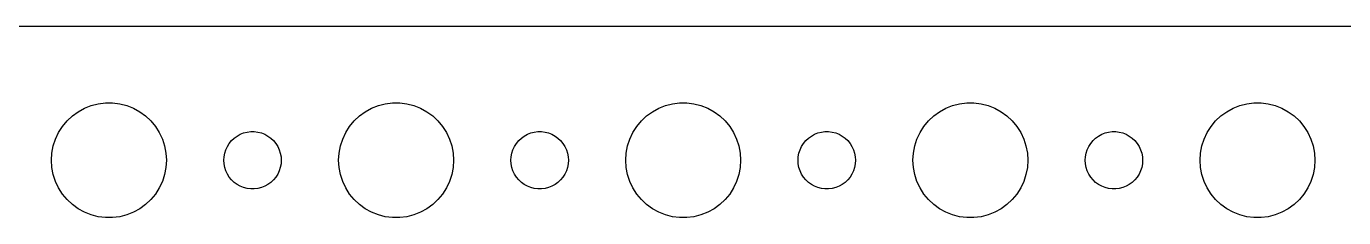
# Model space of a CAD drawing. Header units: metres. Extents: x -134 to 134, y 518 to 1078.
# Drawn here: x -71.8 to -3, y 840 to 850 of the extents above; entities that cross this region are included whole.
import ezdxf

# ---------------------------------------------------------------- set-up
doc = ezdxf.new("R2010")
doc.units = ezdxf.units.M

msp = doc.modelspace()

# ---------------------------------------------------------------- linework, layer by layer
for p, q in [((129.814, 849.99), (-129.814, 849.99)), ((-68.7773, 845.714), (-68.427, 845.853)), ((-68.427, 845.853), (-68.0621, 845.947)), ((-68.0621, 845.947), (-67.6884, 845.994)), ((-67.6884, 845.994), (-67.3116, 845.994)), ((-67.3116, 845.994), (-66.9379, 845.947)), ((-66.9379, 845.947), (-66.573, 845.853)), ((-66.573, 845.853), (-66.2227, 845.714)), ((-53.7773, 845.714), (-53.427, 845.853)), ((-53.427, 845.853), (-53.0621, 845.947)), ((-53.0621, 845.947), (-52.6884, 845.994)), ((-52.6884, 845.994), (-52.3116, 845.994)), ((-52.3116, 845.994), (-51.9379, 845.947)), ((-51.9379, 845.947), (-51.5729, 845.853)), ((-51.5729, 845.853), (-51.2227, 845.714)), ((-38.7773, 845.714), (-38.427, 845.853)), ((-38.427, 845.853), (-38.0621, 845.947)), ((-38.0621, 845.947), (-37.6884, 845.994)), ((-37.6884, 845.994), (-37.3116, 845.994)), ((-37.3116, 845.994), (-36.9379, 845.947)), ((-36.9379, 845.947), (-36.5729, 845.853)), ((-36.5729, 845.853), (-36.2227, 845.714)), ((-23.7773, 845.714), (-23.427, 845.853)), ((-23.427, 845.853), (-23.0621, 845.947)), ((-23.0621, 845.947), (-22.6884, 845.994)), ((-22.6884, 845.994), (-22.3116, 845.994)), ((-22.3116, 845.994), (-21.9379, 845.947)), ((-21.9379, 845.947), (-21.5729, 845.853)), ((-21.5729, 845.853), (-21.2227, 845.714)), ((-8.77733, 845.714), (-8.42705, 845.853)), ((-8.42705, 845.853), (-8.06213, 845.947)), ((-8.06213, 845.947), (-7.68837, 845.994)), ((-7.68837, 845.994), (-7.31161, 845.994)), ((-7.31161, 845.994), (-6.93785, 845.947)), ((-6.93785, 845.947), (-6.57294, 845.853)), ((-6.57294, 845.853), (-6.22266, 845.714)), ((-69.927, 844.763), (-69.6869, 845.054)), ((-69.6869, 845.054), (-69.4123, 845.312)), ((-69.4123, 845.312), (-69.1075, 845.533)), ((-69.1075, 845.533), (-68.7773, 845.714)), ((-66.2227, 845.714), (-65.8925, 845.533)), ((-65.8925, 845.533), (-65.5877, 845.312)), ((-65.5877, 845.312), (-65.3131, 845.054)), ((-65.3131, 845.054), (-65.073, 844.763)), ((-54.927, 844.763), (-54.6869, 845.054)), ((-54.6869, 845.054), (-54.4123, 845.312)), ((-54.4123, 845.312), (-54.1075, 845.533)), ((-54.1075, 845.533), (-53.7773, 845.714)), ((-51.2227, 845.714), (-50.8925, 845.533)), ((-50.8925, 845.533), (-50.5877, 845.312)), ((-50.5877, 845.312), (-50.3131, 845.054)), ((-50.3131, 845.054), (-50.0729, 844.763)), ((-39.927, 844.763), (-39.6869, 845.054)), ((-39.6869, 845.054), (-39.4123, 845.312)), ((-39.4123, 845.312), (-39.1075, 845.533)), ((-39.1075, 845.533), (-38.7773, 845.714)), ((-36.2227, 845.714), (-35.8925, 845.533)), ((-35.8925, 845.533), (-35.5877, 845.312)), ((-35.5877, 845.312), (-35.3131, 845.054)), ((-35.3131, 845.054), (-35.0729, 844.763)), ((-24.927, 844.763), (-24.6869, 845.054)), ((-24.6869, 845.054), (-24.4123, 845.312)), ((-24.4123, 845.312), (-24.1075, 845.533)), ((-24.1075, 845.533), (-23.7773, 845.714)), ((-21.2227, 845.714), (-20.8925, 845.533)), ((-20.8925, 845.533), (-20.5877, 845.312)), ((-20.5877, 845.312), (-20.3131, 845.054)), ((-20.3131, 845.054), (-20.0729, 844.763)), ((-9.92705, 844.763), (-9.6869, 845.054)), ((-9.6869, 845.054), (-9.41226, 845.312)), ((-9.41226, 845.312), (-9.10747, 845.533)), ((-9.10747, 845.533), (-8.77733, 845.714)), ((-6.22266, 845.714), (-5.89252, 845.533)), ((-5.89252, 845.533), (-5.58772, 845.312)), ((-5.58772, 845.312), (-5.31308, 845.054)), ((-5.31308, 845.054), (-5.07294, 844.763)), ((-70.2893, 844.104), (-70.1289, 844.445)), ((-70.1289, 844.445), (-69.927, 844.763)), ((-65.073, 844.763), (-64.8711, 844.445)), ((-64.8711, 844.445), (-64.7107, 844.104)), ((-60.6387, 844.357), (-60.4635, 844.427)), ((-60.4635, 844.427), (-60.2811, 844.473)), ((-60.2811, 844.473), (-60.0942, 844.497)), ((-60.0942, 844.497), (-59.9058, 844.497)), ((-59.9058, 844.497), (-59.7189, 844.473)), ((-59.7189, 844.473), (-59.5365, 844.427)), ((-59.5365, 844.427), (-59.3613, 844.357)), ((-55.2893, 844.104), (-55.1289, 844.445)), ((-55.1289, 844.445), (-54.927, 844.763)), ((-50.0729, 844.763), (-49.8711, 844.445)), ((-49.8711, 844.445), (-49.7107, 844.104)), ((-45.6387, 844.357), (-45.4635, 844.427)), ((-45.4635, 844.427), (-45.2811, 844.473)), ((-45.2811, 844.473), (-45.0942, 844.497)), ((-45.0942, 844.497), (-44.9058, 844.497)), ((-44.9058, 844.497), (-44.7189, 844.473)), ((-44.7189, 844.473), (-44.5365, 844.427)), ((-44.5365, 844.427), (-44.3613, 844.357)), ((-40.2893, 844.104), (-40.1289, 844.445)), ((-40.1289, 844.445), (-39.927, 844.763)), ((-35.0729, 844.763), (-34.8711, 844.445)), ((-34.8711, 844.445), (-34.7107, 844.104)), ((-30.6387, 844.357), (-30.4635, 844.427)), ((-30.4635, 844.427), (-30.2811, 844.473)), ((-30.2811, 844.473), (-30.0942, 844.497)), ((-30.0942, 844.497), (-29.9058, 844.497)), ((-29.9058, 844.497), (-29.7189, 844.473)), ((-29.7189, 844.473), (-29.5365, 844.427)), ((-29.5365, 844.427), (-29.3613, 844.357)), ((-25.2893, 844.104), (-25.1289, 844.445)), ((-25.1289, 844.445), (-24.927, 844.763)), ((-20.0729, 844.763), (-19.8711, 844.445)), ((-19.8711, 844.445), (-19.7107, 844.104)), ((-15.6387, 844.357), (-15.4635, 844.427)), ((-15.4635, 844.427), (-15.2811, 844.473)), ((-15.2811, 844.473), (-15.0942, 844.497)), ((-15.0942, 844.497), (-14.9058, 844.497)), ((-14.9058, 844.497), (-14.7189, 844.473)), ((-14.7189, 844.473), (-14.5365, 844.427)), ((-14.5365, 844.427), (-14.3613, 844.357)), ((-10.2893, 844.104), (-10.1289, 844.445)), ((-10.1289, 844.445), (-9.92705, 844.763)), ((-5.07294, 844.763), (-4.87108, 844.445)), ((-4.87108, 844.445), (-4.71066, 844.104)), ((-70.4763, 843.376), (-70.4057, 843.746)), ((-70.4057, 843.746), (-70.2893, 844.104)), ((-64.7107, 844.104), (-64.5943, 843.746)), ((-64.5943, 843.746), (-64.5237, 843.376)), ((-61.3947, 843.552), (-61.3145, 843.723)), ((-61.3145, 843.723), (-61.2135, 843.882)), ((-61.2135, 843.882), (-61.0934, 844.027)), ((-61.0934, 844.027), (-60.9561, 844.156)), ((-60.9561, 844.156), (-60.8037, 844.266)), ((-60.8037, 844.266), (-60.6387, 844.357)), ((-59.3613, 844.357), (-59.1963, 844.266)), ((-59.1963, 844.266), (-59.0439, 844.156)), ((-59.0439, 844.156), (-58.9065, 844.027)), ((-58.9065, 844.027), (-58.7865, 843.882)), ((-58.7865, 843.882), (-58.6855, 843.723)), ((-58.6855, 843.723), (-58.6053, 843.552)), ((-55.4763, 843.376), (-55.4057, 843.746)), ((-55.4057, 843.746), (-55.2893, 844.104)), ((-49.7107, 844.104), (-49.5942, 843.746)), ((-49.5942, 843.746), (-49.5237, 843.376)), ((-46.3947, 843.552), (-46.3145, 843.723)), ((-46.3145, 843.723), (-46.2135, 843.882)), ((-46.2135, 843.882), (-46.0934, 844.027)), ((-46.0934, 844.027), (-45.9561, 844.156)), ((-45.9561, 844.156), (-45.8037, 844.266)), ((-45.8037, 844.266), (-45.6387, 844.357)), ((-44.3613, 844.357), (-44.1963, 844.266)), ((-44.1963, 844.266), (-44.0439, 844.156)), ((-44.0439, 844.156), (-43.9065, 844.027)), ((-43.9065, 844.027), (-43.7865, 843.882)), ((-43.7865, 843.882), (-43.6855, 843.723)), ((-43.6855, 843.723), (-43.6053, 843.552)), ((-40.4763, 843.376), (-40.4057, 843.746)), ((-40.4057, 843.746), (-40.2893, 844.104)), ((-34.7107, 844.104), (-34.5942, 843.746)), ((-34.5942, 843.746), (-34.5237, 843.376)), ((-31.3947, 843.552), (-31.3145, 843.723)), ((-31.3145, 843.723), (-31.2135, 843.882)), ((-31.2135, 843.882), (-31.0934, 844.027)), ((-31.0934, 844.027), (-30.9561, 844.156)), ((-30.9561, 844.156), (-30.8037, 844.266)), ((-30.8037, 844.266), (-30.6387, 844.357)), ((-29.3613, 844.357), (-29.1963, 844.266)), ((-29.1963, 844.266), (-29.0439, 844.156)), ((-29.0439, 844.156), (-28.9065, 844.027)), ((-28.9065, 844.027), (-28.7865, 843.882)), ((-28.7865, 843.882), (-28.6855, 843.723)), ((-28.6855, 843.723), (-28.6053, 843.552)), ((-25.4763, 843.376), (-25.4057, 843.746)), ((-25.4057, 843.746), (-25.2893, 844.104)), ((-19.7107, 844.104), (-19.5942, 843.746)), ((-19.5942, 843.746), (-19.5237, 843.376)), ((-16.3947, 843.552), (-16.3145, 843.723)), ((-16.3145, 843.723), (-16.2135, 843.882)), ((-16.2135, 843.882), (-16.0934, 844.027)), ((-16.0934, 844.027), (-15.9561, 844.156)), ((-15.9561, 844.156), (-15.8037, 844.266)), ((-15.8037, 844.266), (-15.6387, 844.357)), ((-14.3613, 844.357), (-14.1963, 844.266)), ((-14.1963, 844.266), (-14.0439, 844.156)), ((-14.0439, 844.156), (-13.9065, 844.027)), ((-13.9065, 844.027), (-13.7865, 843.882)), ((-13.7865, 843.882), (-13.6855, 843.723)), ((-13.6855, 843.723), (-13.6053, 843.552)), ((-10.4763, 843.376), (-10.4057, 843.746)), ((-10.4057, 843.746), (-10.2893, 844.104)), ((-4.71066, 844.104), (-4.59424, 843.746)), ((-4.59424, 843.746), (-4.52365, 843.376)), ((-70.5, 843), (-70.4763, 843.376)), ((-70.4763, 842.624), (-70.5, 843)), ((-64.5237, 843.376), (-64.5, 843)), ((-64.5, 843), (-64.5237, 842.624)), ((-61.5, 843), (-61.4882, 843.188)), ((-61.4882, 842.812), (-61.5, 843)), ((-61.4882, 843.188), (-61.4529, 843.373)), ((-61.4529, 843.373), (-61.3947, 843.552)), ((-58.6053, 843.552), (-58.5471, 843.373)), ((-58.5471, 843.373), (-58.5118, 843.188)), ((-58.5118, 843.188), (-58.5, 843)), ((-58.5, 843), (-58.5118, 842.812)), ((-55.5, 843), (-55.4763, 843.376)), ((-55.4763, 842.624), (-55.5, 843)), ((-49.5237, 843.376), (-49.5, 843)), ((-49.5, 843), (-49.5237, 842.624)), ((-46.5, 843), (-46.4882, 843.188)), ((-46.4882, 842.812), (-46.5, 843)), ((-46.4882, 843.188), (-46.4529, 843.373)), ((-46.4529, 843.373), (-46.3947, 843.552)), ((-43.6053, 843.552), (-43.5471, 843.373)), ((-43.5471, 843.373), (-43.5118, 843.188)), ((-43.5118, 843.188), (-43.5, 843)), ((-43.5, 843), (-43.5118, 842.812)), ((-40.5, 843), (-40.4763, 843.376)), ((-40.4763, 842.624), (-40.5, 843)), ((-34.5237, 843.376), (-34.5, 843)), ((-34.5, 843), (-34.5237, 842.624)), ((-31.5, 843), (-31.4882, 843.188)), ((-31.4882, 842.812), (-31.5, 843)), ((-31.4882, 843.188), (-31.4529, 843.373)), ((-31.4529, 843.373), (-31.3947, 843.552)), ((-28.6053, 843.552), (-28.5471, 843.373)), ((-28.5471, 843.373), (-28.5118, 843.188)), ((-28.5118, 843.188), (-28.5, 843)), ((-28.5, 843), (-28.5118, 842.812)), ((-25.5, 843), (-25.4763, 843.376)), ((-25.4763, 842.624), (-25.5, 843)), ((-19.5237, 843.376), (-19.5, 843)), ((-19.5, 843), (-19.5237, 842.624)), ((-16.5, 843), (-16.4882, 843.188)), ((-16.4882, 842.812), (-16.5, 843)), ((-16.4882, 843.188), (-16.4529, 843.373)), ((-16.4529, 843.373), (-16.3947, 843.552)), ((-13.6053, 843.552), (-13.5471, 843.373)), ((-13.5471, 843.373), (-13.5118, 843.188)), ((-13.5118, 843.188), (-13.5, 843)), ((-13.5, 843), (-13.5118, 842.812)), ((-10.5, 843), (-10.4763, 843.376)), ((-10.4763, 842.624), (-10.5, 843)), ((-4.52365, 843.376), (-4.5, 843)), ((-4.5, 843), (-4.52365, 842.624)), ((-70.4057, 842.254), (-70.4763, 842.624)), ((-64.5237, 842.624), (-64.5943, 842.254)), ((-61.4529, 842.627), (-61.4882, 842.812)), ((-61.3947, 842.448), (-61.4529, 842.627)), ((-61.3145, 842.277), (-61.3947, 842.448)), ((-58.6053, 842.448), (-58.6855, 842.277)), ((-58.5471, 842.627), (-58.6053, 842.448)), ((-58.5118, 842.812), (-58.5471, 842.627)), ((-55.4057, 842.254), (-55.4763, 842.624)), ((-49.5237, 842.624), (-49.5942, 842.254)), ((-46.4529, 842.627), (-46.4882, 842.812)), ((-46.3947, 842.448), (-46.4529, 842.627)), ((-46.3145, 842.277), (-46.3947, 842.448)), ((-43.6053, 842.448), (-43.6855, 842.277)), ((-43.5471, 842.627), (-43.6053, 842.448)), ((-43.5118, 842.812), (-43.5471, 842.627)), ((-40.4057, 842.254), (-40.4763, 842.624)), ((-34.5237, 842.624), (-34.5942, 842.254)), ((-31.4529, 842.627), (-31.4882, 842.812)), ((-31.3947, 842.448), (-31.4529, 842.627)), ((-31.3145, 842.277), (-31.3947, 842.448)), ((-28.6053, 842.448), (-28.6855, 842.277)), ((-28.5471, 842.627), (-28.6053, 842.448)), ((-28.5118, 842.812), (-28.5471, 842.627)), ((-25.4057, 842.254), (-25.4763, 842.624)), ((-19.5237, 842.624), (-19.5942, 842.254)), ((-16.4529, 842.627), (-16.4882, 842.812)), ((-16.3947, 842.448), (-16.4529, 842.627)), ((-16.3145, 842.277), (-16.3947, 842.448)), ((-13.6053, 842.448), (-13.6855, 842.277)), ((-13.5471, 842.627), (-13.6053, 842.448)), ((-13.5118, 842.812), (-13.5471, 842.627)), ((-10.4057, 842.254), (-10.4763, 842.624)), ((-4.52365, 842.624), (-4.59424, 842.254)), ((-70.2893, 841.896), (-70.4057, 842.254)), ((-70.1289, 841.555), (-70.2893, 841.896)), ((-64.7107, 841.896), (-64.8711, 841.555)), ((-64.5943, 842.254), (-64.7107, 841.896)), ((-61.2135, 842.118), (-61.3145, 842.277)), ((-61.0934, 841.973), (-61.2135, 842.118)), ((-60.9561, 841.844), (-61.0934, 841.973)), ((-60.8037, 841.734), (-60.9561, 841.844)), ((-60.6387, 841.643), (-60.8037, 841.734)), ((-60.4635, 841.573), (-60.6387, 841.643)), ((-59.3613, 841.643), (-59.5365, 841.573)), ((-59.1963, 841.734), (-59.3613, 841.643)), ((-59.0439, 841.844), (-59.1963, 841.734)), ((-58.9065, 841.973), (-59.0439, 841.844)), ((-58.7865, 842.118), (-58.9065, 841.973)), ((-58.6855, 842.277), (-58.7865, 842.118)), ((-55.2893, 841.896), (-55.4057, 842.254)), ((-55.1289, 841.555), (-55.2893, 841.896)), ((-49.7107, 841.896), (-49.8711, 841.555)), ((-49.5942, 842.254), (-49.7107, 841.896)), ((-46.2135, 842.118), (-46.3145, 842.277)), ((-46.0934, 841.973), (-46.2135, 842.118)), ((-45.9561, 841.844), (-46.0934, 841.973)), ((-45.8037, 841.734), (-45.9561, 841.844)), ((-45.6387, 841.643), (-45.8037, 841.734)), ((-45.4635, 841.573), (-45.6387, 841.643)), ((-44.3613, 841.643), (-44.5365, 841.573)), ((-44.1963, 841.734), (-44.3613, 841.643)), ((-44.0439, 841.844), (-44.1963, 841.734)), ((-43.9065, 841.973), (-44.0439, 841.844)), ((-43.7865, 842.118), (-43.9065, 841.973)), ((-43.6855, 842.277), (-43.7865, 842.118)), ((-40.2893, 841.896), (-40.4057, 842.254)), ((-40.1289, 841.555), (-40.2893, 841.896)), ((-34.7107, 841.896), (-34.8711, 841.555)), ((-34.5942, 842.254), (-34.7107, 841.896)), ((-31.2135, 842.118), (-31.3145, 842.277)), ((-31.0934, 841.973), (-31.2135, 842.118)), ((-30.9561, 841.844), (-31.0934, 841.973)), ((-30.8037, 841.734), (-30.9561, 841.844)), ((-30.6387, 841.643), (-30.8037, 841.734)), ((-30.4635, 841.573), (-30.6387, 841.643)), ((-29.3613, 841.643), (-29.5365, 841.573)), ((-29.1963, 841.734), (-29.3613, 841.643)), ((-29.0439, 841.844), (-29.1963, 841.734)), ((-28.9065, 841.973), (-29.0439, 841.844)), ((-28.7865, 842.118), (-28.9065, 841.973)), ((-28.6855, 842.277), (-28.7865, 842.118)), ((-25.2893, 841.896), (-25.4057, 842.254)), ((-25.1289, 841.555), (-25.2893, 841.896)), ((-19.7107, 841.896), (-19.8711, 841.555)), ((-19.5942, 842.254), (-19.7107, 841.896)), ((-16.2135, 842.118), (-16.3145, 842.277)), ((-16.0934, 841.973), (-16.2135, 842.118)), ((-15.9561, 841.844), (-16.0934, 841.973)), ((-15.8037, 841.734), (-15.9561, 841.844)), ((-15.6387, 841.643), (-15.8037, 841.734)), ((-15.4635, 841.573), (-15.6387, 841.643)), ((-14.3613, 841.643), (-14.5365, 841.573)), ((-14.1963, 841.734), (-14.3613, 841.643)), ((-14.0439, 841.844), (-14.1963, 841.734)), ((-13.9065, 841.973), (-14.0439, 841.844)), ((-13.7865, 842.118), (-13.9065, 841.973)), ((-13.6855, 842.277), (-13.7865, 842.118)), ((-10.2893, 841.896), (-10.4057, 842.254)), ((-10.1289, 841.555), (-10.2893, 841.896)), ((-4.71066, 841.896), (-4.87108, 841.555)), ((-4.59424, 842.254), (-4.71066, 841.896)), ((-69.927, 841.237), (-70.1289, 841.555)), ((-69.6869, 840.946), (-69.927, 841.237)), ((-69.4123, 840.688), (-69.6869, 840.946)), ((-65.3131, 840.946), (-65.5877, 840.688)), ((-65.073, 841.237), (-65.3131, 840.946)), ((-64.8711, 841.555), (-65.073, 841.237)), ((-60.2811, 841.527), (-60.4635, 841.573)), ((-60.0942, 841.503), (-60.2811, 841.527)), ((-59.9058, 841.503), (-60.0942, 841.503)), ((-59.7189, 841.527), (-59.9058, 841.503)), ((-59.5365, 841.573), (-59.7189, 841.527)), ((-54.927, 841.237), (-55.1289, 841.555)), ((-54.6869, 840.946), (-54.927, 841.237)), ((-54.4123, 840.688), (-54.6869, 840.946)), ((-50.3131, 840.946), (-50.5877, 840.688)), ((-50.0729, 841.237), (-50.3131, 840.946)), ((-49.8711, 841.555), (-50.0729, 841.237)), ((-45.2811, 841.527), (-45.4635, 841.573)), ((-45.0942, 841.503), (-45.2811, 841.527)), ((-44.9058, 841.503), (-45.0942, 841.503)), ((-44.7189, 841.527), (-44.9058, 841.503)), ((-44.5365, 841.573), (-44.7189, 841.527)), ((-39.927, 841.237), (-40.1289, 841.555)), ((-39.6869, 840.946), (-39.927, 841.237)), ((-39.4123, 840.688), (-39.6869, 840.946)), ((-35.3131, 840.946), (-35.5877, 840.688)), ((-35.0729, 841.237), (-35.3131, 840.946)), ((-34.8711, 841.555), (-35.0729, 841.237)), ((-30.2811, 841.527), (-30.4635, 841.573)), ((-30.0942, 841.503), (-30.2811, 841.527)), ((-29.9058, 841.503), (-30.0942, 841.503)), ((-29.7189, 841.527), (-29.9058, 841.503)), ((-29.5365, 841.573), (-29.7189, 841.527)), ((-24.927, 841.237), (-25.1289, 841.555)), ((-24.6869, 840.946), (-24.927, 841.237)), ((-24.4123, 840.688), (-24.6869, 840.946)), ((-20.3131, 840.946), (-20.5877, 840.688)), ((-20.0729, 841.237), (-20.3131, 840.946)), ((-19.8711, 841.555), (-20.0729, 841.237)), ((-15.2811, 841.527), (-15.4635, 841.573)), ((-15.0942, 841.503), (-15.2811, 841.527)), ((-14.9058, 841.503), (-15.0942, 841.503)), ((-14.7189, 841.527), (-14.9058, 841.503)), ((-14.5365, 841.573), (-14.7189, 841.527)), ((-9.92705, 841.237), (-10.1289, 841.555)), ((-9.6869, 840.946), (-9.92705, 841.237)), ((-9.41226, 840.688), (-9.6869, 840.946)), ((-5.31308, 840.946), (-5.58772, 840.688)), ((-5.07294, 841.237), (-5.31308, 840.946)), ((-4.87108, 841.555), (-5.07294, 841.237)), ((-69.1075, 840.467), (-69.4123, 840.688)), ((-68.7773, 840.286), (-69.1075, 840.467)), ((-68.427, 840.147), (-68.7773, 840.286)), ((-66.2227, 840.286), (-66.573, 840.147)), ((-65.8925, 840.467), (-66.2227, 840.286)), ((-65.5877, 840.688), (-65.8925, 840.467)), ((-54.1075, 840.467), (-54.4123, 840.688)), ((-53.7773, 840.286), (-54.1075, 840.467)), ((-53.427, 840.147), (-53.7773, 840.286)), ((-51.2227, 840.286), (-51.5729, 840.147)), ((-50.8925, 840.467), (-51.2227, 840.286)), ((-50.5877, 840.688), (-50.8925, 840.467)), ((-39.1075, 840.467), (-39.4123, 840.688)), ((-38.7773, 840.286), (-39.1075, 840.467)), ((-38.427, 840.147), (-38.7773, 840.286)), ((-36.2227, 840.286), (-36.5729, 840.147)), ((-35.8925, 840.467), (-36.2227, 840.286)), ((-35.5877, 840.688), (-35.8925, 840.467)), ((-24.1075, 840.467), (-24.4123, 840.688)), ((-23.7773, 840.286), (-24.1075, 840.467)), ((-23.427, 840.147), (-23.7773, 840.286)), ((-21.2227, 840.286), (-21.5729, 840.147)), ((-20.8925, 840.467), (-21.2227, 840.286)), ((-20.5877, 840.688), (-20.8925, 840.467)), ((-9.10747, 840.467), (-9.41226, 840.688)), ((-8.77733, 840.286), (-9.10747, 840.467)), ((-8.42705, 840.147), (-8.77733, 840.286)), ((-6.22266, 840.286), (-6.57294, 840.147)), ((-5.89252, 840.467), (-6.22266, 840.286)), ((-5.58772, 840.688), (-5.89252, 840.467)), ((-68.0621, 840.053), (-68.427, 840.147)), ((-67.6884, 840.006), (-68.0621, 840.053)), ((-67.3116, 840.006), (-67.6884, 840.006)), ((-66.9379, 840.053), (-67.3116, 840.006)), ((-66.573, 840.147), (-66.9379, 840.053)), ((-53.0621, 840.053), (-53.427, 840.147)), ((-52.6884, 840.006), (-53.0621, 840.053)), ((-52.3116, 840.006), (-52.6884, 840.006)), ((-51.9379, 840.053), (-52.3116, 840.006)), ((-51.5729, 840.147), (-51.9379, 840.053)), ((-38.0621, 840.053), (-38.427, 840.147)), ((-37.6884, 840.006), (-38.0621, 840.053)), ((-37.3116, 840.006), (-37.6884, 840.006)), ((-36.9379, 840.053), (-37.3116, 840.006)), ((-36.5729, 840.147), (-36.9379, 840.053)), ((-23.0621, 840.053), (-23.427, 840.147)), ((-22.6884, 840.006), (-23.0621, 840.053)), ((-22.3116, 840.006), (-22.6884, 840.006)), ((-21.9379, 840.053), (-22.3116, 840.006)), ((-21.5729, 840.147), (-21.9379, 840.053)), ((-8.06213, 840.053), (-8.42705, 840.147)), ((-7.68837, 840.006), (-8.06213, 840.053)), ((-7.31161, 840.006), (-7.68837, 840.006)), ((-6.93785, 840.053), (-7.31161, 840.006)), ((-6.57294, 840.147), (-6.93785, 840.053))]:
    msp.add_line(p, q)

doc.saveas('drawing.dxf')
